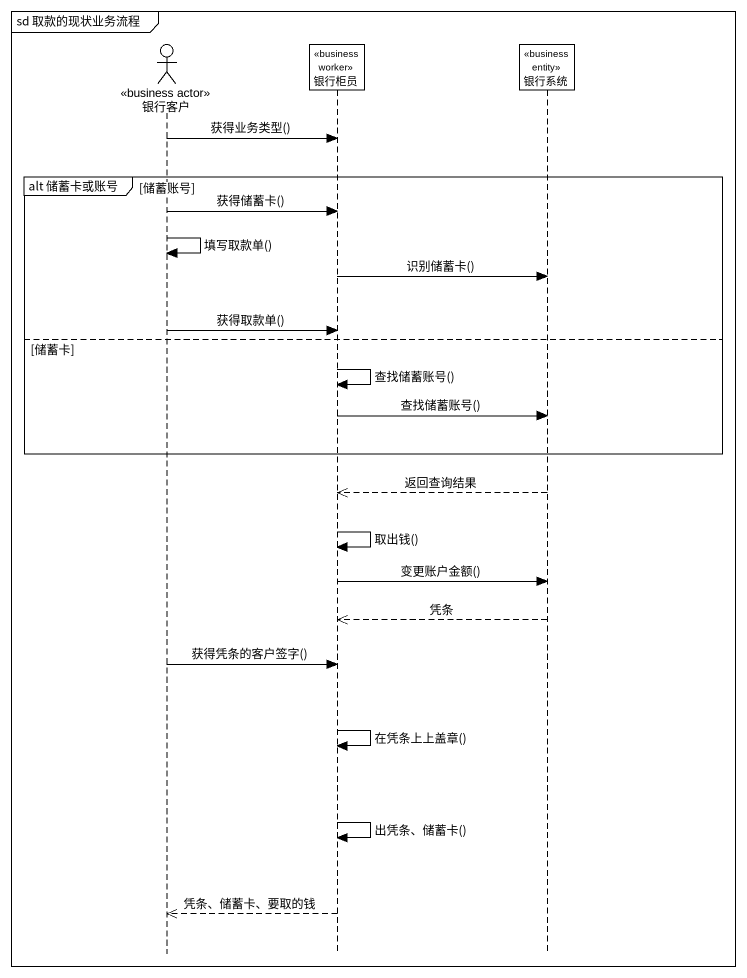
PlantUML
@startuml
mainframe sd 取款的现状业务流程
hide footbox
actor 银行客户 <<business actor>>
participant 银行柜员 <<business worker>>
participant 银行系统 <<business entity>>

银行客户 -> 银行柜员 : 获得业务类型()
group alt 储蓄卡或账号 [储蓄账号]
  银行客户 -> 银行柜员 : 获得储蓄卡()
  银行客户 -> 银行客户 : 填写取款单()
  银行柜员 -> 银行系统 : 识别储蓄卡()
  银行客户 -> 银行柜员 : 获得取款单()
else 储蓄卡
  银行柜员 -> 银行柜员 : 查找储蓄账号()
  银行柜员 -> 银行系统 : 查找储蓄账号()
end
银行系统 -->> 银行柜员 : 返回查询结果
银行柜员 -> 银行柜员 : 取出钱()
银行柜员 -> 银行系统 : 变更账户金额()
银行系统 -->> 银行柜员 : 凭条
银行客户 -> 银行柜员 : 获得凭条的客户签字()
银行柜员 -> 银行柜员 : 在凭条上上盖章()
银行柜员 -> 银行柜员 : 出凭条、储蓄卡()
银行柜员 -->> 银行客户 : 凭条、储蓄卡、要取的钱
@enduml
